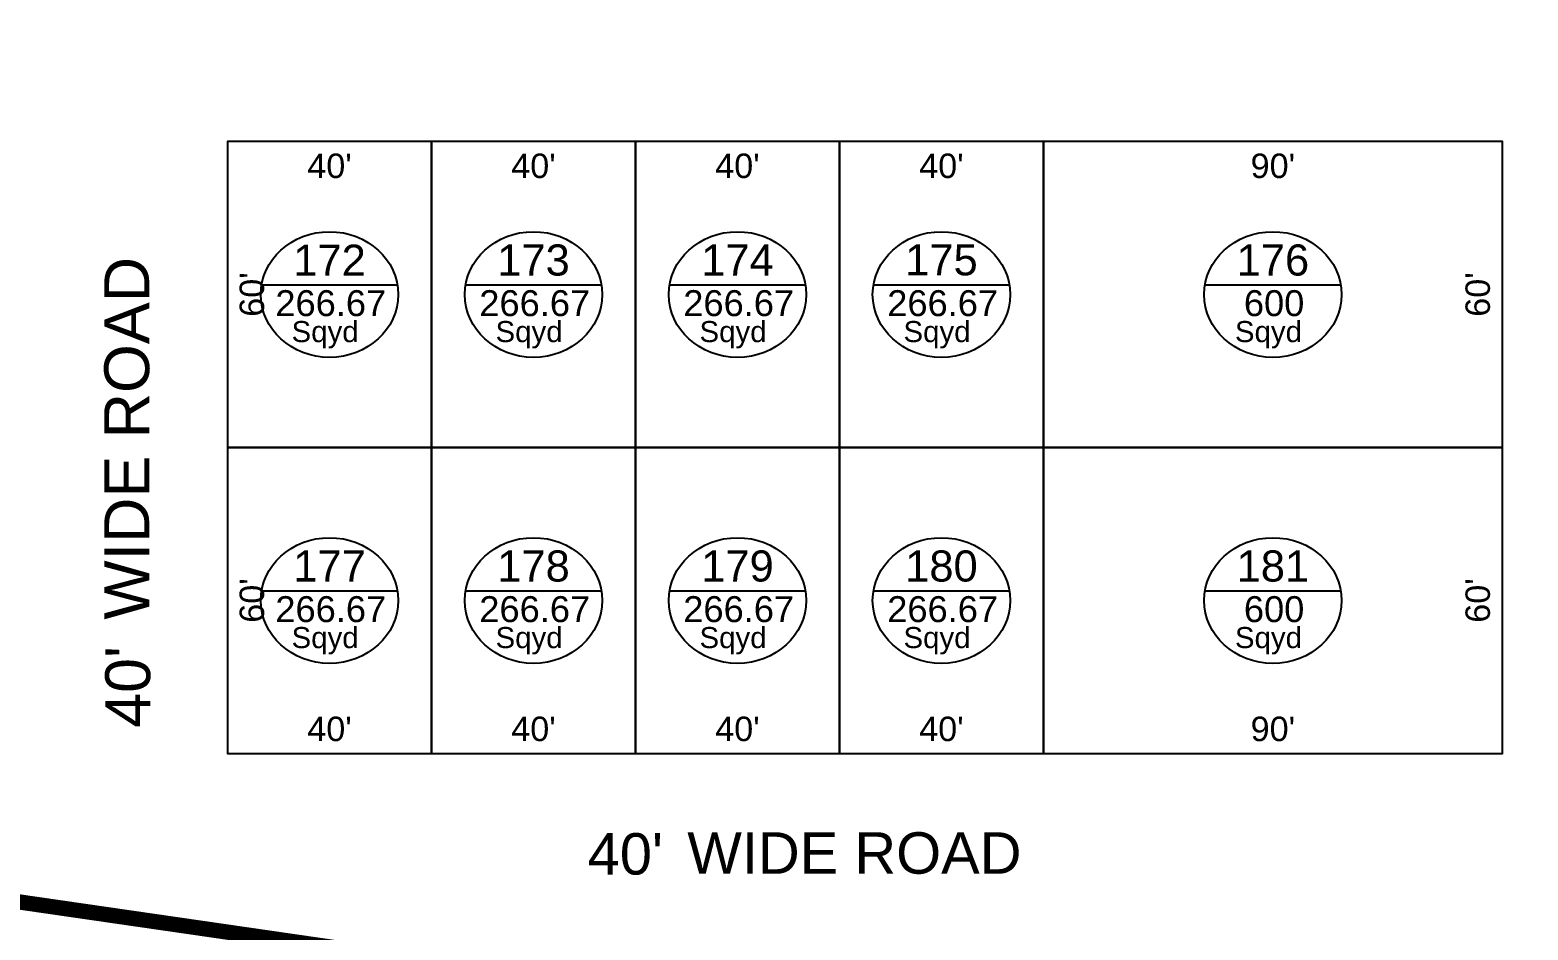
# Model space of a CAD drawing. Header units: inches. Extents: x 58735 to 82582, y -17057 to 2765.
# Drawn here: x 66973 to 70499, y -7911 to -5793 of the extents above; entities that cross this region are included whole.
import ezdxf
from ezdxf.enums import TextEntityAlignment as Align

# ---------------------------------------------------------------- set-up
doc = ezdxf.new("R2010")
doc.units = ezdxf.units.IN
doc.header["$LTSCALE"] = 15
doc.header["$PDMODE"] = 35
doc.linetypes.add('ACAD_ISO07W100', pattern=[9, 0, -9])
doc.linetypes.add('DASHDOT', pattern=[1, 0.5, -0.25, 0, -0.25])
for name, color, linetype in [('A-Area-Iden', 7, 'Continuous'), ('DIM-PLOT', 7, 'DASHDOT'), ('DIM-SITE', 62, 'DASHDOT'), ('PLOT AREA', 7, 'Continuous'), ('PlotNO.S', 181, 'Continuous'), ('Plots', 144, 'Continuous'), ('plots no outer line', 7, 'Continuous')]:
    doc.layers.add(name, color=color, linetype=linetype)
doc.layers.add('Plotouterline', color=50, linetype='Continuous', plot=False)
doc.styles.add('Arial', font='arial.ttf')
doc.dimstyles.new('DIM FOR SITE', dxfattribs={"dimscale": 96, "dimtxt": 0.1, "dimasz": 0.3125, "dimexe": 0.1875, "dimexo": 0.1875, "dimgap": 0.03125, "dimtad": 1, "dimdec": 1, "dimzin": 0, "dimdsep": 46, "dimlunit": 4, "dimtxsty": 'Arial', "dimblk": 'DOTSMALL', "dimcen": 0, "dimdle": 0.125, "dimclrd": 181, "dimclre": 40, "dimclrt": 256, "dimadec": 0, "dimazin": 0, "dimtfac": 1, "dimtdec": 1, "dimtmove": 1, "dimatfit": 3, "dimfxl": 1, "dimfrac": 1, "dimtolj": 1, "dimtzin": 0, "dimarcsym": 0})
doc.dimstyles.new('dim plot 1', dxfattribs={"dimscale": 6, "dimtxt": 9.59375, "dimasz": 10, "dimexe": 9.59375, "dimexo": 9, "dimgap": 0, "dimtad": 0, "dimdec": 1, "dimzin": 12, "dimdsep": 46, "dimlunit": 4, "dimtxsty": 'Arial', "dimblk": 'ARCHTICK', "dimcen": 0.09375, "dimdle": 1.230316, "dimse1": 1, "dimse2": 1, "dimsd1": 1, "dimsd2": 1, "dimclrd": 181, "dimclre": 40, "dimazin": 0, "dimtfac": 1, "dimtdec": 1, "dimtix": 1, "dimtmove": 2, "dimatfit": 2, "dimfxl": 1, "dimtolj": 1, "dimtzin": 0, "dimarcsym": 0})

# ---------------------------------------------------------------- blocks, each defined once
blk = doc.blocks.new('*D61')
at = {"layer": 'DefPoints', "color": 0, "transparency": 16777216}
for p in [(69358.1, -6055.5), (70438.1, -6055.5), (70438.1, -6113.1)]:
    blk.add_point(p, dxfattribs=at)
at = {"layer": 'DIM-PLOT', "color": 0, "transparency": 16777216, "insert": (69898.1, -6113.1), "char_height": 57.56, "attachment_point": 5, "style": 'Arial'}
blk.add_mtext("\\A1;90'", dxfattribs=at)
blk = doc.blocks.new('_ArchTick')
at = {"color": 0, "linetype": 'ByBlock', "const_width": 0.15}
blk.add_lwpolyline([(-0.5, -0.5), (0.5, 0.5)], dxfattribs=at)
blk = doc.blocks.new('*D62')
at = {"layer": 'DefPoints', "color": 0, "transparency": 16777216}
for p in [(70438.1, -6055.5), (70380.5, -6775.5), (70438.1, -6775.5)]:
    blk.add_point(p, dxfattribs=at)
at = {"layer": 'DIM-PLOT', "color": 0, "transparency": 16777216, "insert": (70380.5, -6415.5), "char_height": 57.56, "attachment_point": 5, "rotation": 90, "style": 'Arial'}
blk.add_mtext("\\A1;60'", dxfattribs=at)
blk = doc.blocks.new('*D63')
at = {"layer": 'DefPoints', "color": 0, "transparency": 16777216}
for p in [(70438.1, -6775.5), (70380.5, -7495.5), (70438.1, -7495.5)]:
    blk.add_point(p, dxfattribs=at)
at = {"layer": 'DIM-PLOT', "color": 0, "transparency": 16777216, "insert": (70380.5, -7135.5), "char_height": 57.56, "attachment_point": 5, "rotation": 90, "style": 'Arial'}
blk.add_mtext("\\A1;60'", dxfattribs=at)
blk = doc.blocks.new('*D64')
at = {"layer": 'DefPoints', "color": 0, "transparency": 16777216}
for p in [(69358.1, -7438), (69358.1, -7495.5), (70438.1, -7495.5)]:
    blk.add_point(p, dxfattribs=at)
at = {"layer": 'DIM-PLOT', "color": 0, "transparency": 16777216, "insert": (69898.1, -7438), "char_height": 57.56, "attachment_point": 5, "style": 'Arial'}
blk.add_mtext("\\A1;90'", dxfattribs=at)
blk = doc.blocks.new('*D65')
at = {"layer": 'DefPoints', "color": 0, "transparency": 16777216}
for p in [(68878.1, -7438), (68878.1, -7495.5), (69358.1, -7495.5)]:
    blk.add_point(p, dxfattribs=at)
at = {"layer": 'DIM-PLOT', "color": 0, "transparency": 16777216, "insert": (69118.1, -7438), "char_height": 57.56, "attachment_point": 5, "style": 'Arial'}
blk.add_mtext("\\A1;40'", dxfattribs=at)
blk = doc.blocks.new('*D66')
at = {"layer": 'DefPoints', "color": 0, "transparency": 16777216}
for p in [(68398.1, -7438), (68398.1, -7495.5), (68878.1, -7495.5)]:
    blk.add_point(p, dxfattribs=at)
at = {"layer": 'DIM-PLOT', "color": 0, "transparency": 16777216, "insert": (68638.1, -7438), "char_height": 57.56, "attachment_point": 5, "style": 'Arial'}
blk.add_mtext("\\A1;40'", dxfattribs=at)
blk = doc.blocks.new('*D67')
at = {"layer": 'DefPoints', "color": 0, "transparency": 16777216}
for p in [(67918.1, -7438), (67918.1, -7495.5), (68398.1, -7495.5)]:
    blk.add_point(p, dxfattribs=at)
at = {"layer": 'DIM-PLOT', "color": 0, "transparency": 16777216, "insert": (68158.1, -7438), "char_height": 57.56, "attachment_point": 5, "style": 'Arial'}
blk.add_mtext("\\A1;40'", dxfattribs=at)
blk = doc.blocks.new('*D68')
at = {"layer": 'DefPoints', "color": 0, "transparency": 16777216}
for p in [(67438.1, -7438), (67438.1, -7495.5), (67918.1, -7495.5)]:
    blk.add_point(p, dxfattribs=at)
at = {"layer": 'DIM-PLOT', "color": 0, "transparency": 16777216, "insert": (67678.1, -7438), "char_height": 57.56, "attachment_point": 5, "style": 'Arial'}
blk.add_mtext("\\A1;40'", dxfattribs=at)
blk = doc.blocks.new('*D69')
at = {"layer": 'DefPoints', "color": 0, "transparency": 16777216}
for p in [(67438.1, -6775.5), (67495.7, -6775.5), (67438.1, -7495.5)]:
    blk.add_point(p, dxfattribs=at)
at = {"layer": 'DIM-PLOT', "color": 0, "transparency": 16777216, "insert": (67495.7, -7135.5), "char_height": 57.56, "attachment_point": 5, "rotation": 90, "style": 'Arial'}
blk.add_mtext("\\A1;60'", dxfattribs=at)
blk = doc.blocks.new('*D70')
at = {"layer": 'DefPoints', "color": 0, "transparency": 16777216}
for p in [(67438.1, -6055.5), (67495.7, -6055.5), (67438.1, -6775.5)]:
    blk.add_point(p, dxfattribs=at)
at = {"layer": 'DIM-PLOT', "color": 0, "transparency": 16777216, "insert": (67495.7, -6415.5), "char_height": 57.56, "attachment_point": 5, "rotation": 90, "style": 'Arial'}
blk.add_mtext("\\A1;60'", dxfattribs=at)
blk = doc.blocks.new('*D71')
at = {"layer": 'DefPoints', "color": 0, "transparency": 16777216}
for p in [(67438.1, -6055.5), (67918.1, -6055.5), (67918.1, -6113.1)]:
    blk.add_point(p, dxfattribs=at)
at = {"layer": 'DIM-PLOT', "color": 0, "transparency": 16777216, "insert": (67678.1, -6113.1), "char_height": 57.56, "attachment_point": 5, "style": 'Arial'}
blk.add_mtext("\\A1;40'", dxfattribs=at)
blk = doc.blocks.new('*D72')
at = {"layer": 'DefPoints', "color": 0, "transparency": 16777216}
for p in [(67918.1, -6055.5), (68398.1, -6055.5), (68398.1, -6113.1)]:
    blk.add_point(p, dxfattribs=at)
at = {"layer": 'DIM-PLOT', "color": 0, "transparency": 16777216, "insert": (68158.1, -6113.1), "char_height": 57.56, "attachment_point": 5, "style": 'Arial'}
blk.add_mtext("\\A1;40'", dxfattribs=at)
blk = doc.blocks.new('*D73')
at = {"layer": 'DefPoints', "color": 0, "transparency": 16777216}
for p in [(68398.1, -6055.5), (68878.1, -6055.5), (68878.1, -6113.1)]:
    blk.add_point(p, dxfattribs=at)
at = {"layer": 'DIM-PLOT', "color": 0, "transparency": 16777216, "insert": (68638.1, -6113.1), "char_height": 57.56, "attachment_point": 5, "style": 'Arial'}
blk.add_mtext("\\A1;40'", dxfattribs=at)
blk = doc.blocks.new('*D74')
at = {"layer": 'DefPoints', "color": 0, "transparency": 16777216}
for p in [(68878.1, -6055.5), (69358.1, -6055.5), (69358.1, -6113.1)]:
    blk.add_point(p, dxfattribs=at)
at = {"layer": 'DIM-PLOT', "color": 0, "transparency": 16777216, "insert": (69118.1, -6113.1), "char_height": 57.56, "attachment_point": 5, "style": 'Arial'}
blk.add_mtext("\\A1;40'", dxfattribs=at)
blk = doc.blocks.new('_DotSmall')
at = {"color": 0, "linetype": 'ByBlock', "const_width": 0.5}
blk.add_lwpolyline([(-0.0625, 0, 1), (0.0625, 0, 1)], format="xyb", close=True, dxfattribs=at)
blk = doc.blocks.new('*D377')
at = {"layer": 'DefPoints', "color": 0, "transparency": 16777216}
for p in [(65994, -7706.6), (69628.1, -8233), (69628.1, -8233.1)]:
    blk.add_point(p, dxfattribs=at)
at = {"layer": 'DIM-SITE', "color": 181, "linetype": 'ACAD_ISO07W100', "lineweight": -2, "transparency": 16777216}
blk.add_line((65982.2, -7704.8), (69640, -8234.7), dxfattribs=at)
at = {"layer": 'DIM-SITE', "color": 40, "lineweight": -2, "transparency": 16777216}
for p, q in [((65996.6, -7688.8), (65996.6, -7688.7)), ((69630.7, -8215.3), (69630.7, -8215.2))]:
    blk.add_line(p, q, dxfattribs=at)
at = {"layer": 'DIM-SITE', "color": 181, "lineweight": -2, "transparency": 16777216, "xscale": 192, "yscale": 192, "zscale": 192}
for p, rotation in [((65994.1, -7706.5), 171.756594962905), ((69628.1, -8233), 351.756594962905)]:
    blk.add_blockref('_DotSmall', p, dxfattribs=dict(at, rotation=rotation))
at = {"layer": 'DIM-SITE', "transparency": 16777216, "char_height": 144, "attachment_point": 5, "rotation": 351.7566, "style": 'Arial'}
for s, insert in [('\\A1;', (67821.8, -7895.5)), ("\\A1;306'", (67800.1, -8045.5))]:
    blk.add_mtext(s, dxfattribs=dict(at, insert=insert))
blk = doc.blocks.new('road vertical')
at = {"insert": (-0.48, -3.068), "char_height": 1.1016, "attachment_point": 1, "rotation": 90, "style": 'Arial'}
blk.add_mtext_dynamic_manual_height_columns('WIDE ROAD', width=9.49614, gutter_width=0.0746, heights=[1.292], dxfattribs=at)
at = {"color": 0, "linetype": 'ByBlock', "lineweight": -2, "style": 'Arial'}
blk.add_attdef('SPACESTYLES:LENGTH', text='', height=1.102, rotation=90, dxfattribs=at).set_placement((0.094, -3.714), align=Align.MIDDLE_RIGHT)
at = {"layer": 'PlotNO.S', "color": 0, "style": 'Arial'}
blk.add_attdef('COLUMNNOS:NUMBER', text='', height=0.00147, rotation=90, dxfattribs=at).set_placement((0.093, -3.714), align=Align.MIDDLE_LEFT)
blk = doc.blocks.new('plot area-No')
at = {"layer": 'plots no outer line'}
blk.add_line((-2.22, 0.321), (2.22, 0.321), dxfattribs=at)
blk.add_ellipse((0, 0), major_axis=(-2.248, 0), ratio=0.913387, dxfattribs=at)
at = {"layer": 'PLOT AREA', "style": 'Arial', "flags": 4}
for tag, height, p in [('SPACESTYLES:PLOTAREA', 0.848, (0.04, -0.283, -0.565)), ('COLUMNNOS:SQYD-SQM', 0.689, (-0.279, -1.211, -0.459))]:
    blk.add_attdef(tag, text='', height=height, dxfattribs=at).set_placement(p, align=Align.MIDDLE_CENTER)
at = {"layer": 'PlotNO.S', "color": 0, "style": 'Arial'}
blk.add_attdef('COLUMNNOS:NUMBER', text='', height=1.018, dxfattribs=at).set_placement((0, 1.128), align=Align.MIDDLE)
blk = doc.blocks.new('Road horizontal')
at = {"insert": (-2.283, 0.569), "char_height": 1.0152, "attachment_point": 1, "style": 'Arial'}
blk.add_mtext_dynamic_manual_height_columns('WIDE ROAD', width=9.49614, gutter_width=2829.977, heights=[1.292], dxfattribs=at)
at = {"color": 0, "linetype": 'ByBlock', "lineweight": -2, "style": 'Arial'}
blk.add_attdef('SPACESTYLES:WIDTH', text='', height=1.015, dxfattribs=at).set_placement((-2.878, 0.04), align=Align.MIDDLE_RIGHT)
at = {"layer": 'PlotNO.S', "color": 0, "style": 'Arial'}
blk.add_attdef('COLUMNNOS:NUMBER', text='', height=0.00136, dxfattribs=at).set_placement((-2.878, 0.041), align=Align.MIDDLE_LEFT)

msp = doc.modelspace()

# ---------------------------------------------------------------- linework, layer by layer
at = {"color": 54, "ltscale": 4, "const_width": 36}
msp.add_lwpolyline([(70862.01, 1528.22), (67450.8, 1771), (65990.64, 1555.33), (64968.45, 345.29), (65501.3, -409.6), (62314.16, -1474.51), (63212.95, -7005.96), (65994.04, -7706.62), (69628.11, -8233.11), (69628.11, -13297.11), (72119.33, -12917.4), (73897.7, -13419.91), (74453.86, -6927.68), (73874.92, -5648.6), (76386.75, -3818.21), (76148.14, -2413.81), (78916.27, -1854.27), (78042.41, -223.34), (75879.56, 1756.97), (75158.63, 1995.91)], close=True, dxfattribs=at)
at = {"layer": 'Plotouterline'}
msp.add_lwpolyline([(69358.11, -6055.54), (68878.11, -6055.54), (68398.11, -6055.54), (67918.11, -6055.54), (67438.11, -6055.54), (67438.11, -6775.54), (67438.11, -7495.54), (67918.11, -7495.54), (68398.11, -7495.54), (68878.11, -7495.54), (69358.11, -7495.54), (70438.11, -7495.54), (70438.11, -6775.54), (70438.11, -6055.54), (69358.11, -6055.54)], close=True, dxfattribs=at)
at = {"layer": 'Plots', "color": 144, "linetype": 'Continuous', "lineweight": -3}
for p, q in [((67918.11, -6055.54), (67438.11, -6055.54)), ((67438.11, -6055.54), (67438.11, -6775.54)), ((68398.11, -6055.54), (67918.11, -6055.54)), ((67918.11, -6055.54), (67918.11, -6775.54)), ((67918.11, -6775.54), (67918.11, -6055.54)), ((68398.11, -6775.54), (68398.11, -6055.54)), ((68878.11, -6055.54), (68398.11, -6055.54)), ((68398.11, -6055.54), (68398.11, -6775.54)), ((69358.11, -6055.54), (68878.11, -6055.54)), ((68878.11, -6055.54), (68878.11, -6775.54)), ((68878.11, -6775.54), (68878.11, -6055.54)), ((70438.11, -6055.54), (69358.11, -6055.54)), ((69358.11, -6055.54), (69358.11, -6775.54)), ((69358.11, -6775.54), (69358.11, -6055.54)), ((70438.11, -6775.54), (70438.11, -6055.54)), ((67918.11, -6775.54), (67438.11, -6775.54)), ((67438.11, -6775.54), (67438.11, -7495.54)), ((67438.11, -6775.54), (67918.11, -6775.54)), ((68398.11, -6775.54), (67918.11, -6775.54)), ((67918.11, -6775.54), (67918.11, -7495.54)), ((67918.11, -6775.54), (68398.11, -6775.54)), ((67918.11, -7495.54), (67918.11, -6775.54)), ((68398.11, -7495.54), (68398.11, -6775.54)), ((68398.11, -6775.54), (68398.11, -7495.54)), ((68878.11, -6775.54), (68398.11, -6775.54)), ((68398.11, -6775.54), (68878.11, -6775.54)), ((69358.11, -6775.54), (68878.11, -6775.54)), ((68878.11, -6775.54), (68878.11, -7495.54)), ((68878.11, -6775.54), (69358.11, -6775.54)), ((68878.11, -7495.54), (68878.11, -6775.54)), ((70438.11, -6775.54), (69358.11, -6775.54)), ((69358.11, -6775.54), (69358.11, -7495.54)), ((69358.11, -6775.54), (70438.11, -6775.54)), ((69358.11, -7495.54), (69358.11, -6775.54)), ((70438.11, -7495.54), (70438.11, -6775.54)), ((67438.11, -7495.54), (67918.11, -7495.54)), ((67918.11, -7495.54), (68398.11, -7495.54)), ((68398.11, -7495.54), (68878.11, -7495.54)), ((68878.11, -7495.54), (69358.11, -7495.54)), ((69358.11, -7495.54), (70438.11, -7495.54))]:
    msp.add_line(p, q, dxfattribs=at)
at = {"layer": 'Plots'}
for points in [[(67918.11, -6055.54), (67438.11, -6055.54), (67438.11, -6775.54), (67918.11, -6775.54)], [(68398.11, -6055.54), (67918.11, -6055.54), (67918.11, -6775.54), (68398.11, -6775.54)], [(68878.11, -6055.54), (68398.11, -6055.54), (68398.11, -6775.54), (68878.11, -6775.54)], [(69358.11, -6055.54), (68878.11, -6055.54), (68878.11, -6775.54), (69358.11, -6775.54)], [(70438.11, -6055.54), (69358.11, -6055.54), (69358.11, -6775.54), (70438.11, -6775.54)], [(67918.11, -6775.54), (67438.11, -6775.54), (67438.11, -7495.54), (67918.11, -7495.54)], [(68398.11, -6775.54), (67918.11, -6775.54), (67918.11, -7495.54), (68398.11, -7495.54)], [(68878.11, -6775.54), (68398.11, -6775.54), (68398.11, -7495.54), (68878.11, -7495.54)], [(69358.11, -6775.54), (68878.11, -6775.54), (68878.11, -7495.54), (69358.11, -7495.54)], [(70438.11, -6775.54), (69358.11, -6775.54), (69358.11, -7495.54), (70438.11, -7495.54)]]:
    msp.add_lwpolyline(points, close=True, dxfattribs=at)

# ---------------------------------------------------------------- block references
at = {"layer": 'A-Area-Iden', "color": 7, "linetype": 'Continuous', "lineweight": -3}
ref = msp.add_blockref('plot area-No', (67678.11, -6415.54), dxfattribs=dict(at, xscale=72, yscale=72, zscale=72))
ref.add_attrib('COLUMNNOS:SQYD-SQM', ' Sqyd', dxfattribs={"layer": 'PLOT AREA', "height": 49.59, "style": 'Arial'}).set_placement((67658.03, -6502.76, -33.06), align=Align.MIDDLE_CENTER)
ref.add_attrib('SPACESTYLES:PLOTAREA', '266.67', dxfattribs={"layer": 'PLOT AREA', "height": 61.053, "style": 'Arial'}).set_placement((67680.98, -6435.88, -40.7), align=Align.MIDDLE_CENTER)
ref.add_attrib('COLUMNNOS:NUMBER', '172', dxfattribs={"layer": 'PlotNO.S', "color": 0, "height": 73.263, "style": 'Arial'}).set_placement((67678.11, -6334.29), align=Align.MIDDLE)
ref = msp.add_blockref('plot area-No', (68158.11, -6415.54), dxfattribs=dict(at, xscale=72, yscale=72, zscale=72))
ref.add_attrib('COLUMNNOS:SQYD-SQM', ' Sqyd', dxfattribs={"layer": 'PLOT AREA', "height": 49.59, "style": 'Arial'}).set_placement((68138.03, -6502.76, -33.06), align=Align.MIDDLE_CENTER)
ref.add_attrib('SPACESTYLES:PLOTAREA', '266.67', dxfattribs={"layer": 'PLOT AREA', "height": 61.053, "style": 'Arial'}).set_placement((68160.98, -6435.88, -40.7), align=Align.MIDDLE_CENTER)
ref.add_attrib('COLUMNNOS:NUMBER', '173', dxfattribs={"layer": 'PlotNO.S', "color": 0, "height": 73.263, "style": 'Arial'}).set_placement((68158.11, -6334.29), align=Align.MIDDLE)
ref = msp.add_blockref('plot area-No', (68638.11, -6415.54), dxfattribs=dict(at, xscale=72, yscale=72, zscale=72))
ref.add_attrib('COLUMNNOS:SQYD-SQM', ' Sqyd', dxfattribs={"layer": 'PLOT AREA', "height": 49.59, "style": 'Arial'}).set_placement((68618.03, -6502.76, -33.06), align=Align.MIDDLE_CENTER)
ref.add_attrib('SPACESTYLES:PLOTAREA', '266.67', dxfattribs={"layer": 'PLOT AREA', "height": 61.053, "style": 'Arial'}).set_placement((68640.98, -6435.88, -40.7), align=Align.MIDDLE_CENTER)
ref.add_attrib('COLUMNNOS:NUMBER', '174', dxfattribs={"layer": 'PlotNO.S', "color": 0, "height": 73.263, "style": 'Arial'}).set_placement((68638.11, -6334.29), align=Align.MIDDLE)
ref = msp.add_blockref('plot area-No', (69118.11, -6415.54), dxfattribs=dict(at, xscale=72, yscale=72, zscale=72))
ref.add_attrib('COLUMNNOS:SQYD-SQM', ' Sqyd', dxfattribs={"layer": 'PLOT AREA', "height": 49.59, "style": 'Arial'}).set_placement((69098.03, -6502.76, -33.06), align=Align.MIDDLE_CENTER)
ref.add_attrib('SPACESTYLES:PLOTAREA', '266.67', dxfattribs={"layer": 'PLOT AREA', "height": 61.053, "style": 'Arial'}).set_placement((69120.98, -6435.88, -40.7), align=Align.MIDDLE_CENTER)
ref.add_attrib('COLUMNNOS:NUMBER', '175', dxfattribs={"layer": 'PlotNO.S', "color": 0, "height": 73.263, "style": 'Arial'}).set_placement((69118.11, -6334.29), align=Align.MIDDLE)
ref = msp.add_blockref('plot area-No', (69898.11, -6415.54), dxfattribs=dict(at, xscale=72, yscale=72, zscale=72))
ref.add_attrib('COLUMNNOS:SQYD-SQM', ' Sqyd', dxfattribs={"layer": 'PLOT AREA', "height": 49.59, "style": 'Arial'}).set_placement((69878.03, -6502.76, -33.06), align=Align.MIDDLE_CENTER)
ref.add_attrib('SPACESTYLES:PLOTAREA', '600', dxfattribs={"layer": 'PLOT AREA', "height": 61.053, "style": 'Arial'}).set_placement((69900.98, -6435.88, -40.7), align=Align.MIDDLE_CENTER)
ref.add_attrib('COLUMNNOS:NUMBER', '176', dxfattribs={"layer": 'PlotNO.S', "color": 0, "height": 73.263, "style": 'Arial'}).set_placement((69898.11, -6334.29), align=Align.MIDDLE)
at = {"layer": 'A-Area-Iden', "color": 7, "linetype": 'Continuous', "lineweight": -3, "xscale": 96, "yscale": 96, "zscale": 96}
for name, p, values in [('road vertical', (67194.08, -6886.1), {'SPACESTYLES:LENGTH': "40'", 'COLUMNNOS:NUMBER': '242'}), ('Road horizontal', (68739.15, -7735.54), {'SPACESTYLES:WIDTH': "40'", 'COLUMNNOS:NUMBER': '232'})]:
    msp.add_blockref(name, p, dxfattribs=at).add_auto_attribs(values)
at = {"layer": 'A-Area-Iden', "color": 7, "linetype": 'Continuous', "lineweight": -3}
ref = msp.add_blockref('plot area-No', (67678.11, -7135.54), dxfattribs=dict(at, xscale=72, yscale=72, zscale=72))
ref.add_attrib('COLUMNNOS:SQYD-SQM', ' Sqyd', dxfattribs={"layer": 'PLOT AREA', "height": 49.59, "style": 'Arial'}).set_placement((67658.03, -7222.76, -33.06), align=Align.MIDDLE_CENTER)
ref.add_attrib('SPACESTYLES:PLOTAREA', '266.67', dxfattribs={"layer": 'PLOT AREA', "height": 61.053, "style": 'Arial'}).set_placement((67680.98, -7155.88, -40.7), align=Align.MIDDLE_CENTER)
ref.add_attrib('COLUMNNOS:NUMBER', '177', dxfattribs={"layer": 'PlotNO.S', "color": 0, "height": 73.263, "style": 'Arial'}).set_placement((67678.11, -7054.29), align=Align.MIDDLE)
ref = msp.add_blockref('plot area-No', (68158.11, -7135.54), dxfattribs=dict(at, xscale=72, yscale=72, zscale=72))
ref.add_attrib('COLUMNNOS:SQYD-SQM', ' Sqyd', dxfattribs={"layer": 'PLOT AREA', "height": 49.59, "style": 'Arial'}).set_placement((68138.03, -7222.76, -33.06), align=Align.MIDDLE_CENTER)
ref.add_attrib('SPACESTYLES:PLOTAREA', '266.67', dxfattribs={"layer": 'PLOT AREA', "height": 61.053, "style": 'Arial'}).set_placement((68160.98, -7155.88, -40.7), align=Align.MIDDLE_CENTER)
ref.add_attrib('COLUMNNOS:NUMBER', '178', dxfattribs={"layer": 'PlotNO.S', "color": 0, "height": 73.263, "style": 'Arial'}).set_placement((68158.11, -7054.29), align=Align.MIDDLE)
ref = msp.add_blockref('plot area-No', (68638.11, -7135.54), dxfattribs=dict(at, xscale=72, yscale=72, zscale=72))
ref.add_attrib('COLUMNNOS:SQYD-SQM', ' Sqyd', dxfattribs={"layer": 'PLOT AREA', "height": 49.59, "style": 'Arial'}).set_placement((68618.03, -7222.76, -33.06), align=Align.MIDDLE_CENTER)
ref.add_attrib('SPACESTYLES:PLOTAREA', '266.67', dxfattribs={"layer": 'PLOT AREA', "height": 61.053, "style": 'Arial'}).set_placement((68640.98, -7155.88, -40.7), align=Align.MIDDLE_CENTER)
ref.add_attrib('COLUMNNOS:NUMBER', '179', dxfattribs={"layer": 'PlotNO.S', "color": 0, "height": 73.263, "style": 'Arial'}).set_placement((68638.11, -7054.29), align=Align.MIDDLE)
ref = msp.add_blockref('plot area-No', (69118.11, -7135.54), dxfattribs=dict(at, xscale=72, yscale=72, zscale=72))
ref.add_attrib('COLUMNNOS:SQYD-SQM', ' Sqyd', dxfattribs={"layer": 'PLOT AREA', "height": 49.59, "style": 'Arial'}).set_placement((69098.03, -7222.76, -33.06), align=Align.MIDDLE_CENTER)
ref.add_attrib('SPACESTYLES:PLOTAREA', '266.67', dxfattribs={"layer": 'PLOT AREA', "height": 61.053, "style": 'Arial'}).set_placement((69120.98, -7155.88, -40.7), align=Align.MIDDLE_CENTER)
ref.add_attrib('COLUMNNOS:NUMBER', '180', dxfattribs={"layer": 'PlotNO.S', "color": 0, "height": 73.263, "style": 'Arial'}).set_placement((69118.11, -7054.29), align=Align.MIDDLE)
ref = msp.add_blockref('plot area-No', (69898.11, -7135.54), dxfattribs=dict(at, xscale=72, yscale=72, zscale=72))
ref.add_attrib('COLUMNNOS:SQYD-SQM', ' Sqyd', dxfattribs={"layer": 'PLOT AREA', "height": 49.59, "style": 'Arial'}).set_placement((69878.03, -7222.76, -33.06), align=Align.MIDDLE_CENTER)
ref.add_attrib('SPACESTYLES:PLOTAREA', '600', dxfattribs={"layer": 'PLOT AREA', "height": 61.053, "style": 'Arial'}).set_placement((69900.98, -7155.88, -40.7), align=Align.MIDDLE_CENTER)
ref.add_attrib('COLUMNNOS:NUMBER', '181', dxfattribs={"layer": 'PlotNO.S', "color": 0, "height": 73.263, "style": 'Arial'}).set_placement((69898.11, -7054.29), align=Align.MIDDLE)

# ---------------------------------------------------------------- dimensions: what is measured, and where the dimension line sits
at = {"layer": 'DIM-PLOT'}
for p1, p2, picture, middle in [((67438.11, -6775.54), (67438.11, -6055.54), '*D70', (67495.67, -6415.54)), ((67438.11, -6055.54), (67918.11, -6055.54), '*D71', (67678.11, -6113.1)), ((67918.11, -6055.54), (68398.11, -6055.54), '*D72', (68158.11, -6113.1)), ((68398.11, -6055.54), (68878.11, -6055.54), '*D73', (68638.11, -6113.1)), ((68878.11, -6055.54), (69358.11, -6055.54), '*D74', (69118.11, -6113.1)), ((69358.11, -6055.54), (70438.11, -6055.54), '*D61', (69898.11, -6113.1)), ((70438.11, -6055.54), (70438.11, -6775.54), '*D62', (70380.54, -6415.54)), ((67438.11, -7495.54), (67438.11, -6775.54), '*D69', (67495.67, -7135.54)), ((70438.11, -6775.54), (70438.11, -7495.54), '*D63', (70380.54, -7135.54)), ((67918.11, -7495.54), (67438.11, -7495.54), '*D68', (67678.11, -7437.97)), ((68398.11, -7495.54), (67918.11, -7495.54), '*D67', (68158.11, -7437.97)), ((68878.11, -7495.54), (68398.11, -7495.54), '*D66', (68638.11, -7437.97)), ((69358.11, -7495.54), (68878.11, -7495.54), '*D65', (69118.11, -7437.97)), ((70438.11, -7495.54), (69358.11, -7495.54), '*D64', (69898.11, -7437.97))]:
    dim = msp.add_aligned_dim(p1=p1, p2=p2, distance=-57.56, dimstyle='dim plot 1', override={"dimdec": 0}, dxfattribs=at)
    dim.commit()
    dim.dimension.update_dxf_attribs({"geometry": picture, "text_midpoint": middle})
at = {"layer": 'DIM-SITE'}
dim = msp.add_aligned_dim(p1=(65994.04, -7706.62), p2=(69628.11, -8233.11), distance=0.1, text='\\X<>', dimstyle='DIM FOR SITE', override={"dimtxt": 1.5, "dimasz": 2, "dimdec": 0}, dxfattribs=at)
dim.commit()
dim.dimension.update_dxf_attribs({"geometry": '*D377', "text_midpoint": (67811.09, -7969.77)})

doc.saveas('drawing.dxf')
